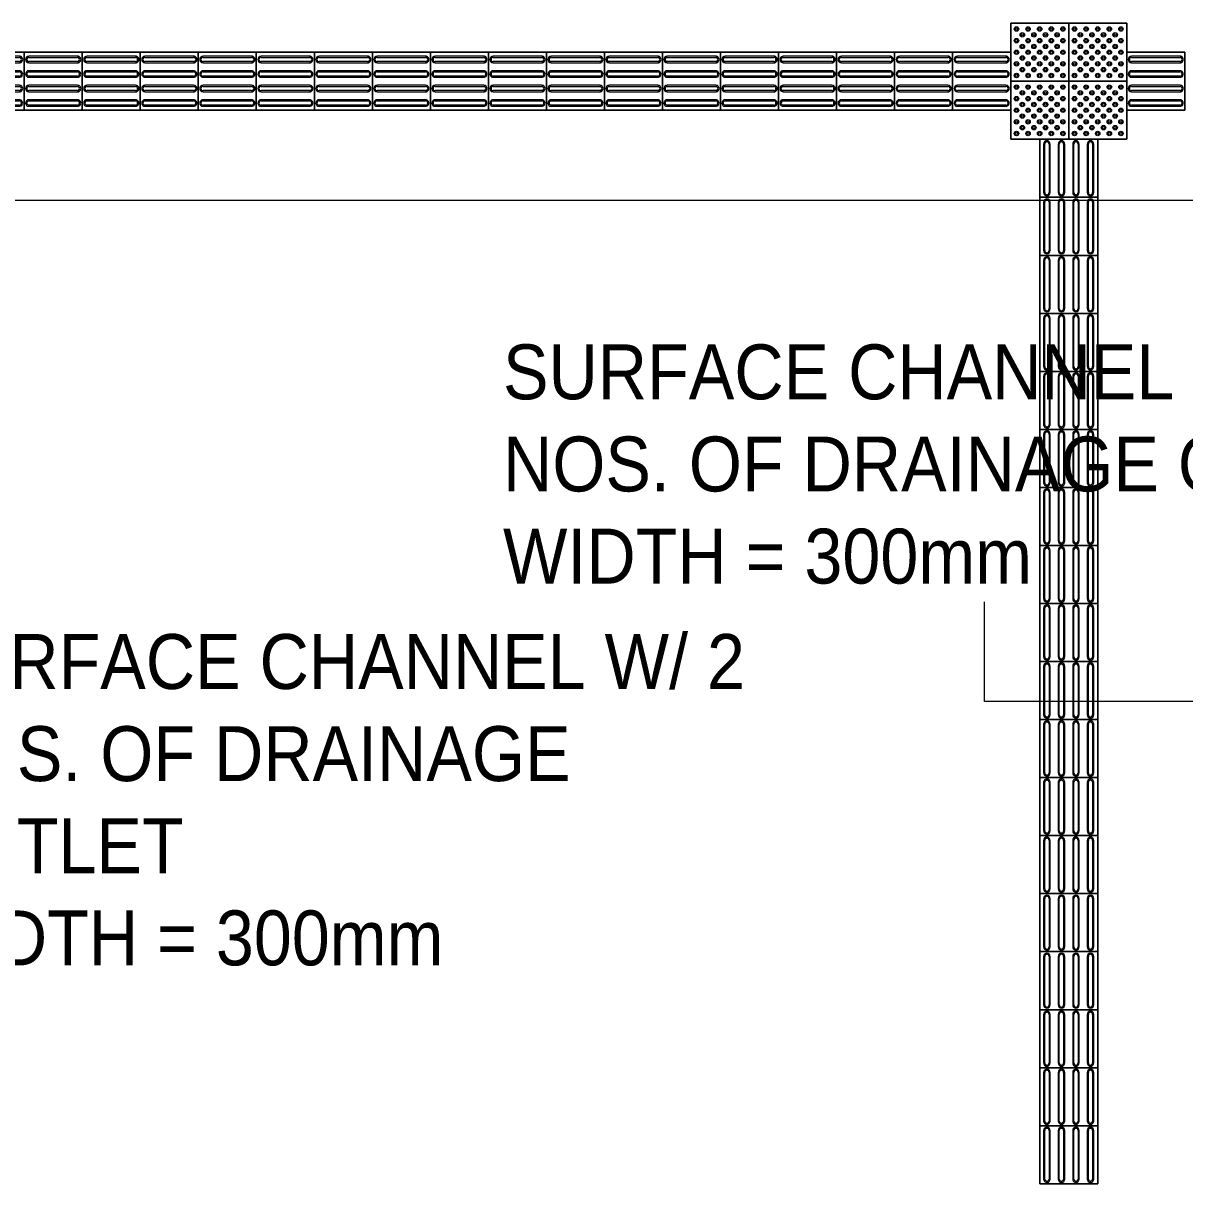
# Model space of a CAD drawing. Header units: millimetres. Extents: x 10569 to 232243, y -25347 to 80743.
# Drawn here: x 54914 to 60919, y 48832 to 54832 of the extents above; entities that cross this region are included whole.
import ezdxf

# ---------------------------------------------------------------- set-up
doc = ezdxf.new("R2010")
doc.units = ezdxf.units.MM
doc.linetypes.add('Overhead', pattern=[3.96875, 2.38125, -1.5875])
for name, color, linetype, lineweight in [('A-FLOR-OVHD', 1, 'Overhead', 9), ('A-GENM', 13, 'Continuous', 20), ('G-ANNO-TEXT', 231, 'Continuous', 5)]:
    doc.layers.add(name, color=color, linetype=linetype, lineweight=lineweight)
doc.styles.add('Swis721 BT_6', font='swiss.ttf', dxfattribs={"width": 0.89, "height": 283.821263})

# ---------------------------------------------------------------- blocks, each defined once
blk = doc.blocks.new('DLN_Tactile - Directional Tiles-3867766-TENDER DRAFT G_F')
at = {"layer": 'A-GENM'}
for p, q in [((150, 150), (-150, 150)), ((-150, 150), (-150, -150)), ((-150, -150), (-150, 150)), ((-150, 150), (150, 150)), ((-129.5, 125.5), (-129.5, -125.5)), ((-123.5, -125.5), (-123.5, 125.5)), ((-101.5, 125.5), (-101.5, -125.5)), ((-95.5, -125.5), (-95.5, 125.5)), ((-54.5, 125.5), (-54.5, -125.5)), ((-48.5, -125.5), (-48.5, 125.5)), ((-26.5, 125.5), (-26.5, -125.5)), ((-20.5, -125.5), (-20.5, 125.5)), ((20.5, 125.5), (20.5, -125.5)), ((26.5, -125.5), (26.5, 125.5)), ((48.5, 125.5), (48.5, -125.5)), ((54.5, -125.5), (54.5, 125.5)), ((95.5, 125.5), (95.5, -125.5)), ((101.5, -125.5), (101.5, 125.5)), ((123.5, 125.5), (123.5, -125.5)), ((129.5, -125.5), (129.5, 125.5)), ((150, -150), (150, 150)), ((150, 150), (150, -150)), ((-150, -150), (150, -150)), ((150, -150), (-150, -150))]:
    blk.add_line(p, q, dxfattribs=at)
for centre, radius, start, end in [((-112.5, 125.5), 17, 360, 180), ((-112.5, 125.5), 11, 360, 180), ((-37.5, 125.5), 17, 360, 180), ((-37.5, 125.5), 11, 360, 180), ((37.5, 125.5), 17, 360, 180), ((37.5, 125.5), 11, 360, 180), ((112.5, 125.5), 17, 360, 180), ((112.5, 125.5), 11, 360, 180), ((-112.5, -125.5), 17, 180, 360), ((-112.5, -125.5), 11, 180, 360), ((-37.5, -125.5), 17, 180, 360), ((-37.5, -125.5), 11, 180, 360), ((37.5, -125.5), 17, 180, 360), ((37.5, -125.5), 11, 180, 360), ((112.5, -125.5), 17, 180, 360), ((112.5, -125.5), 11, 180, 360)]:
    blk.add_arc(centre, radius, start, end, dxfattribs=at)
blk = doc.blocks.new('DLN_Tactile - Positional Tiles-V679-TENDER DRAFT G_F')
at = {"layer": 'A-GENM'}
for p, q in [((150, 150), (-150, 150)), ((-150, 150), (-150, -150)), ((-150, 0), (-150, 150)), ((-150, 150), (150, 150)), ((150, -150), (150, 150)), ((150, 150), (150, -150)), ((-150, -150), (-150, 0)), ((-150, -150), (150, -150)), ((150, -150), (-150, -150))]:
    blk.add_line(p, q, dxfattribs=at)
for centre, radius in [((-120, 120), 11.5), ((-120, 120), 6), ((-60, 120), 11.5), ((-60, 120), 6), ((0, 120), 11.5), ((0, 120), 6), ((60, 120), 11.5), ((60, 120), 6), ((120, 120), 11.5), ((120, 120), 6), ((-120, 60), 11.5), ((-120, 60), 6), ((-90, 90), 11.5), ((-90, 90), 6), ((-60, 60), 11.5), ((-60, 60), 6), ((-30, 90), 11.5), ((-30, 90), 6), ((0, 60), 11.5), ((0, 60), 6), ((30, 90), 11.5), ((30, 90), 6), ((60, 60), 11.5), ((60, 60), 6), ((90, 90), 11.5), ((90, 90), 6), ((120, 60), 11.5), ((120, 60), 6), ((-120, 0), 11.5), ((-120, 0), 6), ((-90, 30), 11.5), ((-90, 30), 6), ((-60, 0), 11.5), ((-60, 0), 6), ((-30, 30), 11.5), ((-30, 30), 6), ((0, 0), 11.5), ((0, 0), 6), ((30, 30), 11.5), ((30, 30), 6), ((60, 0), 11.5), ((60, 0), 6), ((90, 30), 11.5), ((90, 30), 6), ((120, 0), 11.5), ((120, 0), 6), ((-120, -60), 11.5), ((-120, -60), 6), ((-90, -30), 11.5), ((-90, -30), 6), ((-60, -60), 11.5), ((-60, -60), 6), ((-30, -30), 11.5), ((-30, -30), 6), ((0, -60), 11.5), ((0, -60), 6), ((30, -30), 11.5), ((30, -30), 6), ((60, -60), 11.5), ((60, -60), 6), ((90, -30), 11.5), ((90, -30), 6), ((120, -60), 11.5), ((120, -60), 6), ((-120, -120), 11.5), ((-120, -120), 6), ((-90, -90), 11.5), ((-90, -90), 6), ((-60, -120), 11.5), ((-60, -120), 6), ((-30, -90), 11.5), ((-30, -90), 6), ((0, -120), 11.5), ((0, -120), 6), ((30, -90), 11.5), ((30, -90), 6), ((60, -120), 11.5), ((60, -120), 6), ((90, -90), 11.5), ((90, -90), 6), ((120, -120), 11.5), ((120, -120), 6)]:
    blk.add_circle(centre, radius, dxfattribs=at)
blk = doc.blocks.new('DLN_Tactile - Positional Tiles-V680-TENDER DRAFT G_F')
at = {"layer": 'A-GENM'}
for p, q in [((150, 150), (-150, 150)), ((-150, 150), (-150, -150)), ((-150, -150), (-150, 150)), ((-150, 150), (150, 150)), ((150, -150), (150, 150)), ((150, 150), (150, 0)), ((150, 0), (150, -150)), ((-150, -150), (150, -150)), ((150, -150), (-150, -150))]:
    blk.add_line(p, q, dxfattribs=at)
for centre, radius in [((-120, 120), 11.5), ((-120, 120), 6), ((-60, 120), 11.5), ((-60, 120), 6), ((0, 120), 11.5), ((0, 120), 6), ((60, 120), 11.5), ((60, 120), 6), ((120, 120), 11.5), ((120, 120), 6), ((-120, 60), 11.5), ((-120, 60), 6), ((-90, 90), 11.5), ((-90, 90), 6), ((-60, 60), 11.5), ((-60, 60), 6), ((-30, 90), 11.5), ((-30, 90), 6), ((0, 60), 11.5), ((0, 60), 6), ((30, 90), 11.5), ((30, 90), 6), ((60, 60), 11.5), ((60, 60), 6), ((90, 90), 11.5), ((90, 90), 6), ((120, 60), 11.5), ((120, 60), 6), ((-120, 0), 11.5), ((-120, 0), 6), ((-90, 30), 11.5), ((-90, 30), 6), ((-60, 0), 11.5), ((-60, 0), 6), ((-30, 30), 11.5), ((-30, 30), 6), ((0, 0), 11.5), ((0, 0), 6), ((30, 30), 11.5), ((30, 30), 6), ((60, 0), 11.5), ((60, 0), 6), ((90, 30), 11.5), ((90, 30), 6), ((120, 0), 11.5), ((120, 0), 6), ((-120, -60), 11.5), ((-120, -60), 6), ((-90, -30), 11.5), ((-90, -30), 6), ((-60, -60), 11.5), ((-60, -60), 6), ((-30, -30), 11.5), ((-30, -30), 6), ((0, -60), 11.5), ((0, -60), 6), ((30, -30), 11.5), ((30, -30), 6), ((60, -60), 11.5), ((60, -60), 6), ((90, -30), 11.5), ((90, -30), 6), ((120, -60), 11.5), ((120, -60), 6), ((-120, -120), 11.5), ((-120, -120), 6), ((-90, -90), 11.5), ((-90, -90), 6), ((-60, -120), 11.5), ((-60, -120), 6), ((-30, -90), 11.5), ((-30, -90), 6), ((0, -120), 11.5), ((0, -120), 6), ((30, -90), 11.5), ((30, -90), 6), ((60, -120), 11.5), ((60, -120), 6), ((90, -90), 11.5), ((90, -90), 6), ((120, -120), 11.5), ((120, -120), 6)]:
    blk.add_circle(centre, radius, dxfattribs=at)
blk = doc.blocks.new('DLN_Tactile - Positional Tiles-V433-TENDER DRAFT G_F')
at = {"layer": 'A-GENM'}
for p, q in [((150, 150), (-150, 150)), ((-150, 150), (-150, -150)), ((-150, 0), (-150, 150)), ((-150, 150), (150, 150)), ((150, -150), (150, 150)), ((150, 150), (150, -150)), ((-150, -150), (-150, 0)), ((-150, -150), (150, -150)), ((0, -150), (-150, -150)), ((150, -150), (0, -150))]:
    blk.add_line(p, q, dxfattribs=at)
for centre, radius in [((-120, 120), 11.5), ((-120, 120), 6), ((-60, 120), 11.5), ((-60, 120), 6), ((0, 120), 11.5), ((0, 120), 6), ((60, 120), 11.5), ((60, 120), 6), ((120, 120), 11.5), ((120, 120), 6), ((-120, 60), 11.5), ((-120, 60), 6), ((-90, 90), 11.5), ((-90, 90), 6), ((-60, 60), 11.5), ((-60, 60), 6), ((-30, 90), 11.5), ((-30, 90), 6), ((0, 60), 11.5), ((0, 60), 6), ((30, 90), 11.5), ((30, 90), 6), ((60, 60), 11.5), ((60, 60), 6), ((90, 90), 11.5), ((90, 90), 6), ((120, 60), 11.5), ((120, 60), 6), ((-120, 0), 11.5), ((-120, 0), 6), ((-90, 30), 11.5), ((-90, 30), 6), ((-60, 0), 11.5), ((-60, 0), 6), ((-30, 30), 11.5), ((-30, 30), 6), ((0, 0), 11.5), ((0, 0), 6), ((30, 30), 11.5), ((30, 30), 6), ((60, 0), 11.5), ((60, 0), 6), ((90, 30), 11.5), ((90, 30), 6), ((120, 0), 11.5), ((120, 0), 6), ((-120, -60), 11.5), ((-120, -60), 6), ((-90, -30), 11.5), ((-90, -30), 6), ((-60, -60), 11.5), ((-60, -60), 6), ((-30, -30), 11.5), ((-30, -30), 6), ((0, -60), 11.5), ((0, -60), 6), ((30, -30), 11.5), ((30, -30), 6), ((60, -60), 11.5), ((60, -60), 6), ((90, -30), 11.5), ((90, -30), 6), ((120, -60), 11.5), ((120, -60), 6), ((-120, -120), 11.5), ((-120, -120), 6), ((-90, -90), 11.5), ((-90, -90), 6), ((-60, -120), 11.5), ((-60, -120), 6), ((-30, -90), 11.5), ((-30, -90), 6), ((0, -120), 11.5), ((0, -120), 6), ((30, -90), 11.5), ((30, -90), 6), ((60, -120), 11.5), ((60, -120), 6), ((90, -90), 11.5), ((90, -90), 6), ((120, -120), 11.5), ((120, -120), 6)]:
    blk.add_circle(centre, radius, dxfattribs=at)
blk = doc.blocks.new('DLN_Tactile - Positional Tiles-V431-TENDER DRAFT G_F')
at = {"layer": 'A-GENM'}
for p, q in [((150, 150), (-150, 150)), ((-150, 150), (-150, -150)), ((-150, -150), (-150, 150)), ((-150, 150), (150, 150)), ((150, -150), (150, 150)), ((150, 150), (150, 0)), ((150, 0), (150, -150)), ((-150, -150), (150, -150)), ((0, -150), (-150, -150)), ((150, -150), (0, -150))]:
    blk.add_line(p, q, dxfattribs=at)
for centre, radius in [((-120, 120), 11.5), ((-120, 120), 6), ((-60, 120), 11.5), ((-60, 120), 6), ((0, 120), 11.5), ((0, 120), 6), ((60, 120), 11.5), ((60, 120), 6), ((120, 120), 11.5), ((120, 120), 6), ((-120, 60), 11.5), ((-120, 60), 6), ((-90, 90), 11.5), ((-90, 90), 6), ((-60, 60), 11.5), ((-60, 60), 6), ((-30, 90), 11.5), ((-30, 90), 6), ((0, 60), 11.5), ((0, 60), 6), ((30, 90), 11.5), ((30, 90), 6), ((60, 60), 11.5), ((60, 60), 6), ((90, 90), 11.5), ((90, 90), 6), ((120, 60), 11.5), ((120, 60), 6), ((-120, 0), 11.5), ((-120, 0), 6), ((-90, 30), 11.5), ((-90, 30), 6), ((-60, 0), 11.5), ((-60, 0), 6), ((-30, 30), 11.5), ((-30, 30), 6), ((0, 0), 11.5), ((0, 0), 6), ((30, 30), 11.5), ((30, 30), 6), ((60, 0), 11.5), ((60, 0), 6), ((90, 30), 11.5), ((90, 30), 6), ((120, 0), 11.5), ((120, 0), 6), ((-120, -60), 11.5), ((-120, -60), 6), ((-90, -30), 11.5), ((-90, -30), 6), ((-60, -60), 11.5), ((-60, -60), 6), ((-30, -30), 11.5), ((-30, -30), 6), ((0, -60), 11.5), ((0, -60), 6), ((30, -30), 11.5), ((30, -30), 6), ((60, -60), 11.5), ((60, -60), 6), ((90, -30), 11.5), ((90, -30), 6), ((120, -60), 11.5), ((120, -60), 6), ((-120, -120), 11.5), ((-120, -120), 6), ((-90, -90), 11.5), ((-90, -90), 6), ((-60, -120), 11.5), ((-60, -120), 6), ((-30, -90), 11.5), ((-30, -90), 6), ((0, -120), 11.5), ((0, -120), 6), ((30, -90), 11.5), ((30, -90), 6), ((60, -120), 11.5), ((60, -120), 6), ((90, -90), 11.5), ((90, -90), 6), ((120, -120), 11.5), ((120, -120), 6)]:
    blk.add_circle(centre, radius, dxfattribs=at)

msp = doc.modelspace()

# ---------------------------------------------------------------- linework, layer by layer
at = {"layer": 'A-FLOR-OVHD'}
msp.add_line((48809.29296, 53917.48546), (90319.29296, 53917.48546), dxfattribs=at)
at = {"layer": 'G-ANNO-TEXT', "color": 60}
for p, q in [((59883.91158, 51325.17215), (59883.91158, 51840.52944)), ((62866.242, 51325.17215), (59883.91158, 51325.17215))]:
    msp.add_line(p, q, dxfattribs=at)

# ---------------------------------------------------------------- block references
at = {"layer": 'A-GENM'}
for name, p in [('DLN_Tactile - Positional Tiles-V679-TENDER DRAFT G_F', (60169.29296, 54682.48546)), ('DLN_Tactile - Positional Tiles-V680-TENDER DRAFT G_F', (60469.29296, 54682.48546)), ('DLN_Tactile - Positional Tiles-V433-TENDER DRAFT G_F', (60169.29296, 54382.48546)), ('DLN_Tactile - Positional Tiles-V431-TENDER DRAFT G_F', (60469.29296, 54382.48546)), ('DLN_Tactile - Directional Tiles-3867766-TENDER DRAFT G_F', (60319.29296, 54082.48546)), ('DLN_Tactile - Directional Tiles-3867766-TENDER DRAFT G_F', (60319.29296, 53782.48546)), ('DLN_Tactile - Directional Tiles-3867766-TENDER DRAFT G_F', (60319.29296, 53482.48546)), ('DLN_Tactile - Directional Tiles-3867766-TENDER DRAFT G_F', (60319.29296, 53182.48546)), ('DLN_Tactile - Directional Tiles-3867766-TENDER DRAFT G_F', (60319.29296, 52882.48546)), ('DLN_Tactile - Directional Tiles-3867766-TENDER DRAFT G_F', (60319.29296, 52582.48546)), ('DLN_Tactile - Directional Tiles-3867766-TENDER DRAFT G_F', (60319.29296, 52282.48546)), ('DLN_Tactile - Directional Tiles-3867766-TENDER DRAFT G_F', (60319.29296, 51982.48546)), ('DLN_Tactile - Directional Tiles-3867766-TENDER DRAFT G_F', (60319.29296, 51682.48546)), ('DLN_Tactile - Directional Tiles-3867766-TENDER DRAFT G_F', (60319.29296, 51382.48546)), ('DLN_Tactile - Directional Tiles-3867766-TENDER DRAFT G_F', (60319.29296, 51082.48546)), ('DLN_Tactile - Directional Tiles-3867766-TENDER DRAFT G_F', (60319.29296, 50782.48546)), ('DLN_Tactile - Directional Tiles-3867766-TENDER DRAFT G_F', (60319.29296, 50482.48546)), ('DLN_Tactile - Directional Tiles-3867766-TENDER DRAFT G_F', (60319.29296, 50182.48546)), ('DLN_Tactile - Directional Tiles-3867766-TENDER DRAFT G_F', (60319.29296, 49882.48546)), ('DLN_Tactile - Directional Tiles-3867766-TENDER DRAFT G_F', (60319.29296, 49582.48546)), ('DLN_Tactile - Directional Tiles-3867766-TENDER DRAFT G_F', (60319.29296, 49282.48546)), ('DLN_Tactile - Directional Tiles-3867766-TENDER DRAFT G_F', (60319.29296, 48982.48546))]:
    msp.add_blockref(name, p, dxfattribs=at)
at = {"layer": 'A-GENM', "rotation": 90.00000000000017}
for p in [(54769.29296, 54532.48546), (55069.29296, 54532.48546), (55369.29296, 54532.48546), (55669.29296, 54532.48546), (55969.29296, 54532.48546), (56269.29296, 54532.48546), (56569.29296, 54532.48546), (56869.29296, 54532.48546), (57169.29296, 54532.48546), (57469.29296, 54532.48546), (57769.29296, 54532.48546), (58069.29296, 54532.48546), (58369.29296, 54532.48546), (58669.29296, 54532.48546), (58969.29296, 54532.48546), (59269.29296, 54532.48546), (59569.29296, 54532.48546), (59869.29296, 54532.48546), (60769.29296, 54532.48546)]:
    msp.add_blockref('DLN_Tactile - Directional Tiles-3867766-TENDER DRAFT G_F', p, dxfattribs=at)

# ---------------------------------------------------------------- texts
at = {"layer": 'G-ANNO-TEXT', "color": 7, "char_height": 283.8212635, "attachment_point": 1, "line_spacing_factor": 1.00667, "style": 'Swis721 BT_6'}
for s, insert, width in [('SURFACE CHANNEL W/ 2\\PNOS. OF DRAINAGE OUTLET\\PWIDTH = 300mm', (57394.69288, 53171.96975), 5623.2), ('SURFACE CHANNEL W/ 2\\PNOS. OF DRAINAGE\\POUTLET\\PWIDTH = 300mm', (54352.02527, 51674.3899), 4964.4)]:
    msp.add_mtext(s, dxfattribs=dict(at, insert=insert, width=width))

doc.saveas('drawing.dxf')
